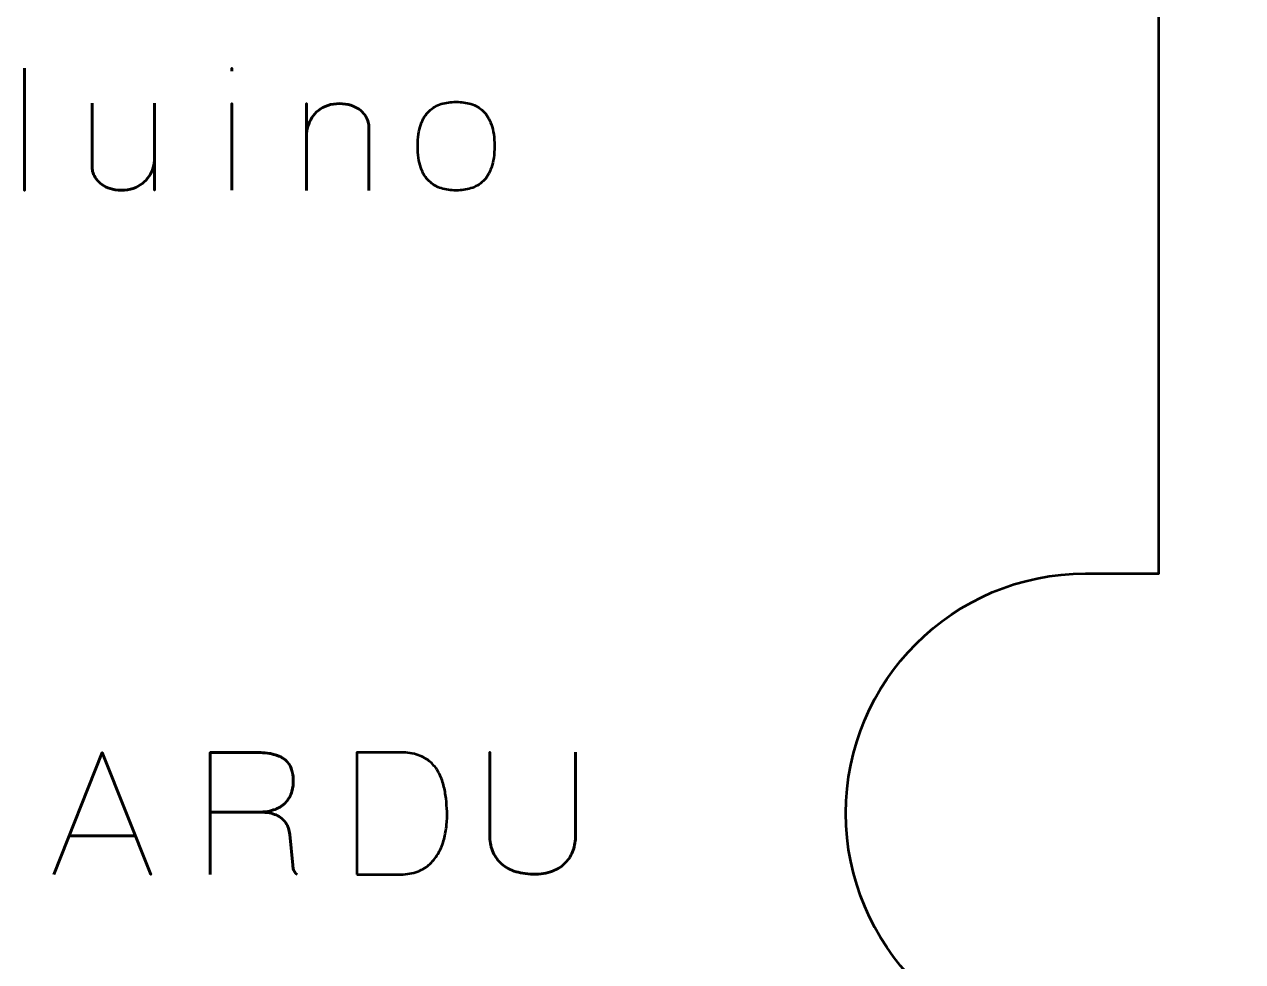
# Model space of a CAD drawing. Header units: centimetres. Extents: x -21 to 0, y -29.7 to 0.
# Drawn here: x -11.689 to -8.64, y -27.033 to -24.687 of the extents above; entities that cross this region are included whole.
import ezdxf

# ---------------------------------------------------------------- set-up
doc = ezdxf.new("R2010")
doc.units = ezdxf.units.CM
doc.header["$MEASUREMENT"] = 0
doc.layers.add('Layer 1', color=7, linetype='Continuous')

msp = doc.modelspace()

# ---------------------------------------------------------------- linework, layer by layer
at = {"layer": 'Layer 1', "color": 1, "lineweight": 53}
msp.add_open_spline([(-21.00003, -29.19995), (-21.00003, -29.19995), (-21.00003, -5.29992), (-21.00003, -5.29992), (-21.00003, -5.29992), (-21.00003, -5.21709), (-20.93286, -5.14992), (-20.85003, -5.14992), (-20.85003, -5.14992), (-20.7672, -5.14992), (-20.70003, -5.08275), (-20.70003, -4.99992), (-20.70003, -4.99992), (-20.70003, -4.91709), (-20.7672, -4.84992), (-20.85003, -4.84992), (-20.85003, -4.84992), (-20.93286, -4.84992), (-21.00003, -4.78275), (-21.00003, -4.69992), (-21.00003, -4.69992), (-21.00003, -4.61709), (-20.93286, -4.54992), (-20.85003, -4.54992), (-20.85003, -4.54992), (-20.7672, -4.54992), (-20.70003, -4.48275), (-20.70003, -4.39992), (-20.70003, -4.39992), (-20.70003, -4.31709), (-20.7672, -4.24992), (-20.85003, -4.24992), (-20.85003, -4.24992), (-20.93286, -4.24992), (-21.00003, -4.18275), (-21.00003, -4.09992), (-21.00003, -4.09992), (-21.00003, -4.01709), (-20.93286, -3.94992), (-20.85003, -3.94992), (-20.85003, -3.94992), (-20.7672, -3.94992), (-20.70003, -3.88275), (-20.70003, -3.79992), (-20.70003, -3.79992), (-20.70003, -3.71709), (-20.7672, -3.64992), (-20.85003, -3.64992), (-20.85003, -3.64992), (-20.93286, -3.64992), (-21.00003, -3.58275), (-21.00003, -3.49992), (-21.00003, -3.49992), (-21.00003, -3.41709), (-20.93286, -3.34992), (-20.85003, -3.34992), (-20.85003, -3.34992), (-20.7672, -3.34992), (-20.70003, -3.28275), (-20.70003, -3.19992), (-20.70003, -3.19992), (-20.70003, -3.11709), (-20.7672, -3.04992), (-20.85003, -3.04992), (-20.85003, -3.04992), (-20.93286, -3.04992), (-21.00003, -2.98275), (-21.00003, -2.89992), (-21.00003, -2.89992), (-21.00003, -2.81709), (-20.93286, -2.74992), (-20.85003, -2.74992), (-20.85003, -2.74992), (-20.7672, -2.74992), (-20.70003, -2.68275), (-20.70003, -2.59992), (-20.70003, -2.59992), (-20.70003, -2.51709), (-20.7672, -2.44992), (-20.85003, -2.44992), (-20.85003, -2.44992), (-20.93286, -2.44992), (-21.00003, -2.38275), (-21.00003, -2.29992), (-21.00003, -2.29992), (-21.00003, -2.21709), (-20.93286, -2.14992), (-20.85003, -2.14992), (-20.85003, -2.14992), (-20.7672, -2.14992), (-20.70003, -2.08275), (-20.70003, -1.99992), (-20.70003, -1.99992), (-20.70003, -1.91709), (-20.7672, -1.84992), (-20.85003, -1.84992), (-20.85003, -1.84992), (-20.93286, -1.84992), (-21.00003, -1.78275), (-21.00003, -1.69992), (-21.00003, -1.69992), (-21.00003, -1.61709), (-20.93286, -1.54992), (-20.85003, -1.54992), (-20.85003, -1.54992), (-20.7672, -1.54992), (-20.70003, -1.48275), (-20.70003, -1.39992), (-20.70003, -1.39992), (-20.70003, -1.31709), (-20.7672, -1.24992), (-20.85003, -1.24992), (-20.85003, -1.24992), (-20.93286, -1.24992), (-21.00003, -1.18275), (-21.00003, -1.09992), (-21.00003, -1.09992), (-21.00003, -1.09992), (-21.00003, -0.49992), (-21.00003, -0.49992), (-21.00003, -0.49992), (-21.00003, -0.22295), (-20.77694, 0.00004), (-20.49994, 0.00004), (-20.49994, 0.00004), (-20.49994, 0.00004), (-0.50008, 0.00004), (-0.50008, 0.00004), (-0.50008, 0.00004), (-0.22294, 0.00004), (0.00002, -0.22295), (0.00002, -0.49992), (0.00002, -0.49992), (0.00002, -0.49992), (0.00002, -29.19995), (0.00002, -29.19995), (0.00002, -29.19995), (0.00002, -29.47695), (-0.22294, -29.70004), (-0.50008, -29.70004), (-0.50008, -29.70004), (-0.50008, -29.70004), (-20.49994, -29.70004), (-20.49994, -29.70004), (-20.49994, -29.70004), (-20.77694, -29.70004), (-21.00003, -29.47695), (-21.00003, -29.19995)], degree=3, knots=[0, 0, 0, 0, 0.027027, 0.027027, 0.027027, 0.027027, 0.0540541, 0.0540541, 0.0540541, 0.0540541, 0.0810811, 0.0810811, 0.0810811, 0.0810811, 0.1081081, 0.1081081, 0.1081081, 0.1081081, 0.1351351, 0.1351351, 0.1351351, 0.1351351, 0.1621622, 0.1621622, 0.1621622, 0.1621622, 0.1891892, 0.1891892, 0.1891892, 0.1891892, 0.2162162, 0.2162162, 0.2162162, 0.2162162, 0.2432432, 0.2432432, 0.2432432, 0.2432432, 0.2702703, 0.2702703, 0.2702703, 0.2702703, 0.2972973, 0.2972973, 0.2972973, 0.2972973, 0.3243243, 0.3243243, 0.3243243, 0.3243243, 0.3513514, 0.3513514, 0.3513514, 0.3513514, 0.3783784, 0.3783784, 0.3783784, 0.3783784, 0.4054054, 0.4054054, 0.4054054, 0.4054054, 0.4324324, 0.4324324, 0.4324324, 0.4324324, 0.4594595, 0.4594595, 0.4594595, 0.4594595, 0.4864865, 0.4864865, 0.4864865, 0.4864865, 0.5135135, 0.5135135, 0.5135135, 0.5135135, 0.5405405, 0.5405405, 0.5405405, 0.5405405, 0.5675676, 0.5675676, 0.5675676, 0.5675676, 0.5945946, 0.5945946, 0.5945946, 0.5945946, 0.6216216, 0.6216216, 0.6216216, 0.6216216, 0.6486486, 0.6486486, 0.6486486, 0.6486486, 0.6756757, 0.6756757, 0.6756757, 0.6756757, 0.7027027, 0.7027027, 0.7027027, 0.7027027, 0.7297297, 0.7297297, 0.7297297, 0.7297297, 0.7567568, 0.7567568, 0.7567568, 0.7567568, 0.7837838, 0.7837838, 0.7837838, 0.7837838, 0.8108108, 0.8108108, 0.8108108, 0.8108108, 0.8378378, 0.8378378, 0.8378378, 0.8378378, 0.8648649, 0.8648649, 0.8648649, 0.8648649, 0.8918919, 0.8918919, 0.8918919, 0.8918919, 0.9189189, 0.9189189, 0.9189189, 0.9189189, 0.9459459, 0.9459459, 0.9459459, 0.9459459, 0.972973, 0.972973, 0.972973, 0.972973, 1, 1, 1, 1], dxfattribs=at)
at = {"layer": 'Layer 1', "color": 3, "lineweight": 53}
msp.add_open_spline([(-14.15003, -28.59995), (-14.15003, -28.59995), (-14.15003, -27.15), (-14.15003, -27.15), (-14.15003, -27.15), (-14.15003, -27.15), (-13.91251, -27.15), (-13.91251, -27.15), (-13.91251, -27.15), (-13.58119, -27.15), (-13.31251, -26.88131), (-13.31251, -26.55), (-13.31251, -26.55), (-13.31251, -26.21869), (-13.58119, -25.95), (-13.91251, -25.95), (-13.91251, -25.95), (-13.91251, -25.95), (-14.15003, -25.95), (-14.15003, -25.95), (-14.15003, -25.95), (-14.15003, -25.95), (-14.15003, -20.30005), (-14.15003, -20.30005), (-14.15003, -20.30005), (-14.15003, -20.02305), (-13.92694, -19.79995), (-13.64994, -19.79995), (-13.64994, -19.79995), (-13.64994, -19.79995), (-9.35008, -19.79995), (-9.35008, -19.79995), (-9.35008, -19.79995), (-9.07294, -19.79995), (-8.84998, -20.02305), (-8.84998, -20.30005), (-8.84998, -20.30005), (-8.84998, -20.30005), (-8.84998, -20.44998), (-8.84998, -20.44998), (-8.84998, -20.44998), (-8.84998, -20.44998), (-9.19998, -20.44998), (-9.19998, -20.44998), (-9.19998, -20.44998), (-9.19998, -20.44998), (-9.19998, -20.30005), (-9.19998, -20.30005), (-9.19998, -20.30005), (-9.19998, -20.30005), (-9.2401, -20.30005), (-9.2401, -20.30005), (-9.2401, -20.30005), (-9.26644, -20.25448), (-9.30442, -20.21649), (-9.34999, -20.19013), (-9.34999, -20.19013), (-9.34999, -20.19013), (-9.34999, -20.15005), (-9.34999, -20.15005), (-9.34999, -20.15005), (-9.34999, -20.15005), (-9.49369, -20.15005), (-9.49369, -20.15005), (-9.49369, -20.15005), (-9.49369, -20.15005), (-9.5, -20.14998), (-9.5, -20.14998), (-9.5, -20.14998), (-9.5, -20.14998), (-9.50631, -20.15005), (-9.50631, -20.15005), (-9.50631, -20.15005), (-9.50631, -20.15005), (-9.64999, -20.15005), (-9.64999, -20.15005), (-9.64999, -20.15005), (-9.64999, -20.15005), (-9.64999, -20.19014), (-9.64999, -20.19014), (-9.64999, -20.19014), (-9.64999, -20.19014), (-9.65451, -20.19282), (-9.65451, -20.19282), (-9.65451, -20.19282), (-9.65451, -20.19282), (-9.65605, -20.19374), (-9.65605, -20.19374), (-9.65605, -20.19374), (-9.65605, -20.19374), (-9.66152, -20.19716), (-9.66152, -20.19716), (-9.66152, -20.19716), (-9.66152, -20.19716), (-9.66167, -20.19726), (-9.66167, -20.19726), (-9.66167, -20.19726), (-9.66167, -20.19726), (-9.6626, -20.19786), (-9.6626, -20.19786), (-9.6626, -20.19786), (-9.6626, -20.19786), (-9.66737, -20.20101), (-9.66737, -20.20101), (-9.66737, -20.20101), (-9.66737, -20.20101), (-9.66771, -20.20123), (-9.66771, -20.20123), (-9.66771, -20.20123), (-9.66771, -20.20123), (-9.66875, -20.20194), (-9.66875, -20.20194), (-9.66875, -20.20194), (-9.66875, -20.20194), (-9.67279, -20.20474), (-9.67279, -20.20474), (-9.67279, -20.20474), (-9.67279, -20.20474), (-9.67364, -20.20534), (-9.67364, -20.20534), (-9.67364, -20.20534), (-9.67364, -20.20534), (-9.67479, -20.20617), (-9.67479, -20.20617), (-9.67479, -20.20617), (-9.67479, -20.20617), (-9.67876, -20.20907), (-9.67876, -20.20907), (-9.67876, -20.20907), (-9.67876, -20.20907), (-9.67947, -20.2096), (-9.67947, -20.2096), (-9.67947, -20.2096), (-9.67947, -20.2096), (-9.67963, -20.20972), (-9.67963, -20.20972), (-9.67963, -20.20972), (-9.67963, -20.20972), (-9.68514, -20.21394), (-9.68514, -20.21394), (-9.68514, -20.21394), (-9.68514, -20.21394), (-9.68528, -20.21405), (-9.68528, -20.21405), (-9.68528, -20.21405), (-9.68528, -20.21405), (-9.69036, -20.21814), (-9.69036, -20.21814), (-9.69036, -20.21814), (-9.69036, -20.21814), (-9.6908, -20.2185), (-9.6908, -20.2185), (-9.6908, -20.2185), (-9.6908, -20.2185), (-9.69097, -20.21864), (-9.69097, -20.21864), (-9.69097, -20.21864), (-9.69097, -20.21864), (-9.69599, -20.22288), (-9.69599, -20.22288), (-9.69599, -20.22288), (-9.69599, -20.22288), (-9.69631, -20.22315), (-9.69631, -20.22315), (-9.69631, -20.22315), (-9.69631, -20.22315), (-9.69678, -20.22356), (-9.69678, -20.22356), (-9.69678, -20.22356), (-9.69678, -20.22356), (-9.7015, -20.22775), (-9.7015, -20.22775), (-9.7015, -20.22775), (-9.7015, -20.22775), (-9.70169, -20.22793), (-9.70169, -20.22793), (-9.70169, -20.22793), (-9.70344, -20.22951), (-9.70517, -20.23113), (-9.70688, -20.23276), (-9.70688, -20.23276), (-9.70688, -20.23276), (-9.70696, -20.23284), (-9.70696, -20.23284), (-9.70696, -20.23284), (-9.70696, -20.23284), (-9.71211, -20.23787), (-9.71211, -20.23787), (-9.71211, -20.23787), (-9.71211, -20.23787), (-9.71214, -20.23789), (-9.71214, -20.23789), (-9.71214, -20.23789), (-9.71383, -20.23958), (-9.71549, -20.24129), (-9.71714, -20.24302), (-9.71714, -20.24302), (-9.71714, -20.24302), (-9.71728, -20.24316), (-9.71728, -20.24316), (-9.71728, -20.24316), (-9.72053, -20.24657), (-9.72371, -20.25006), (-9.7268, -20.25363), (-9.7268, -20.25363), (-9.7268, -20.25363), (-9.72683, -20.25367), (-9.72683, -20.25367), (-9.72683, -20.25367), (-9.72683, -20.25367), (-9.72716, -20.25405), (-9.72716, -20.25405), (-9.72716, -20.25405), (-9.73945, -20.26828), (-9.75042, -20.28368), (-9.75989, -20.30005), (-9.75989, -20.30005), (-9.75989, -20.30005), (-9.79999, -20.30005), (-9.79999, -20.30005), (-9.79999, -20.30005), (-9.79999, -20.30005), (-9.79999, -20.44843), (-9.79999, -20.44843), (-9.79999, -20.44843), (-9.79999, -20.44843), (-9.80001, -20.44998), (-9.80001, -20.44998), (-9.80001, -20.44998), (-9.80001, -20.44998), (-9.8, -20.45075), (-9.8, -20.45075), (-9.8, -20.45075), (-9.8, -20.45075), (-9.8, -20.88878), (-9.8, -20.88878), (-9.8, -20.88878), (-10.02646, -20.97459), (-10.18751, -21.19351), (-10.18751, -21.45), (-10.18751, -21.45), (-10.18751, -21.78131), (-9.91883, -22.05), (-9.58751, -22.05), (-9.58751, -22.05), (-9.58751, -22.05), (-8.84998, -22.05), (-8.84998, -22.05), (-8.84998, -22.05), (-8.84998, -22.05), (-8.84998, -26.0615), (-8.84998, -26.0615), (-8.84998, -26.0615), (-8.84998, -26.0615), (-9.03301, -26.0615), (-9.03301, -26.0615), (-9.03301, -26.0615), (-9.36433, -26.0615), (-9.63301, -26.33019), (-9.63301, -26.6615), (-9.63301, -26.6615), (-9.63301, -26.99281), (-9.36433, -27.2615), (-9.03301, -27.2615), (-9.03301, -27.2615), (-9.03301, -27.2615), (-8.84998, -27.2615), (-8.84998, -27.2615), (-8.84998, -27.2615), (-8.84998, -27.2615), (-8.84998, -28.59995), (-8.84998, -28.59995), (-8.84998, -28.59995), (-8.84998, -28.87695), (-9.07294, -29.10005), (-9.35008, -29.10005), (-9.35008, -29.10005), (-9.35008, -29.10005), (-13.64994, -29.10005), (-13.64994, -29.10005), (-13.64994, -29.10005), (-13.92694, -29.10005), (-14.15003, -28.87695), (-14.15003, -28.59995)], degree=3, knots=[0, 0, 0, 0, 0.0140845, 0.0140845, 0.0140845, 0.0140845, 0.028169, 0.028169, 0.028169, 0.028169, 0.0422535, 0.0422535, 0.0422535, 0.0422535, 0.056338, 0.056338, 0.056338, 0.056338, 0.0704225, 0.0704225, 0.0704225, 0.0704225, 0.084507, 0.084507, 0.084507, 0.084507, 0.0985915, 0.0985915, 0.0985915, 0.0985915, 0.1126761, 0.1126761, 0.1126761, 0.1126761, 0.1267606, 0.1267606, 0.1267606, 0.1267606, 0.1408451, 0.1408451, 0.1408451, 0.1408451, 0.1549296, 0.1549296, 0.1549296, 0.1549296, 0.1690141, 0.1690141, 0.1690141, 0.1690141, 0.1830986, 0.1830986, 0.1830986, 0.1830986, 0.1971831, 0.1971831, 0.1971831, 0.1971831, 0.2112676, 0.2112676, 0.2112676, 0.2112676, 0.2253521, 0.2253521, 0.2253521, 0.2253521, 0.2394366, 0.2394366, 0.2394366, 0.2394366, 0.2535211, 0.2535211, 0.2535211, 0.2535211, 0.2676056, 0.2676056, 0.2676056, 0.2676056, 0.2816901, 0.2816901, 0.2816901, 0.2816901, 0.2957746, 0.2957746, 0.2957746, 0.2957746, 0.3098592, 0.3098592, 0.3098592, 0.3098592, 0.3239437, 0.3239437, 0.3239437, 0.3239437, 0.3380282, 0.3380282, 0.3380282, 0.3380282, 0.3521127, 0.3521127, 0.3521127, 0.3521127, 0.3661972, 0.3661972, 0.3661972, 0.3661972, 0.3802817, 0.3802817, 0.3802817, 0.3802817, 0.3943662, 0.3943662, 0.3943662, 0.3943662, 0.4084507, 0.4084507, 0.4084507, 0.4084507, 0.4225352, 0.4225352, 0.4225352, 0.4225352, 0.4366197, 0.4366197, 0.4366197, 0.4366197, 0.4507042, 0.4507042, 0.4507042, 0.4507042, 0.4647887, 0.4647887, 0.4647887, 0.4647887, 0.4788732, 0.4788732, 0.4788732, 0.4788732, 0.4929577, 0.4929577, 0.4929577, 0.4929577, 0.5070423, 0.5070423, 0.5070423, 0.5070423, 0.5211268, 0.5211268, 0.5211268, 0.5211268, 0.5352113, 0.5352113, 0.5352113, 0.5352113, 0.5492958, 0.5492958, 0.5492958, 0.5492958, 0.5633803, 0.5633803, 0.5633803, 0.5633803, 0.5774648, 0.5774648, 0.5774648, 0.5774648, 0.5915493, 0.5915493, 0.5915493, 0.5915493, 0.6056338, 0.6056338, 0.6056338, 0.6056338, 0.6197183, 0.6197183, 0.6197183, 0.6197183, 0.6338028, 0.6338028, 0.6338028, 0.6338028, 0.6478873, 0.6478873, 0.6478873, 0.6478873, 0.6619718, 0.6619718, 0.6619718, 0.6619718, 0.6760563, 0.6760563, 0.6760563, 0.6760563, 0.6901408, 0.6901408, 0.6901408, 0.6901408, 0.7042254, 0.7042254, 0.7042254, 0.7042254, 0.7183099, 0.7183099, 0.7183099, 0.7183099, 0.7323944, 0.7323944, 0.7323944, 0.7323944, 0.7464789, 0.7464789, 0.7464789, 0.7464789, 0.7605634, 0.7605634, 0.7605634, 0.7605634, 0.7746479, 0.7746479, 0.7746479, 0.7746479, 0.7887324, 0.7887324, 0.7887324, 0.7887324, 0.8028169, 0.8028169, 0.8028169, 0.8028169, 0.8169014, 0.8169014, 0.8169014, 0.8169014, 0.8309859, 0.8309859, 0.8309859, 0.8309859, 0.8450704, 0.8450704, 0.8450704, 0.8450704, 0.8591549, 0.8591549, 0.8591549, 0.8591549, 0.8732394, 0.8732394, 0.8732394, 0.8732394, 0.8873239, 0.8873239, 0.8873239, 0.8873239, 0.9014085, 0.9014085, 0.9014085, 0.9014085, 0.915493, 0.915493, 0.915493, 0.915493, 0.9295775, 0.9295775, 0.9295775, 0.9295775, 0.943662, 0.943662, 0.943662, 0.943662, 0.9577465, 0.9577465, 0.9577465, 0.9577465, 0.971831, 0.971831, 0.971831, 0.971831, 0.9859155, 0.9859155, 0.9859155, 0.9859155, 1, 1, 1, 1], dxfattribs=at)
at = {"layer": 'Layer 1', "color": 5, "lineweight": 53}
for points, knots in [([(-11.68903, -24.79679), (-11.68903, -24.79679), (-11.68903, -25.10286), (-11.68903, -25.10286), (-11.68903, -25.10286), (-11.68903, -25.10286), (-11.68903, -24.79679), (-11.68903, -24.79679)], [0, 0, 0, 0, 0.5, 0.5, 0.5, 0.5, 1, 1, 1, 1]), ([(-11.16961, -24.80484), (-11.16961, -24.80484), (-11.16961, -24.79722), (-11.16961, -24.79722), (-11.16961, -24.79722), (-11.16961, -24.79722), (-11.16961, -24.80484), (-11.16961, -24.80484)], [0, 0, 0, 0, 0.5, 0.5, 0.5, 0.5, 1, 1, 1, 1]), ([(-10.60869, -25.10286), (-10.59536, -25.10293), (-10.58294, -25.10124), (-10.57137, -25.09764), (-10.57137, -25.09764), (-10.5598, -25.09404), (-10.54957, -25.08804), (-10.54082, -25.07965), (-10.54082, -25.07965), (-10.532, -25.07125), (-10.52516, -25.05989), (-10.52015, -25.0455), (-10.52015, -25.0455), (-10.51521, -25.03118), (-10.51267, -25.01333), (-10.5126, -24.99195), (-10.5126, -24.99195), (-10.51267, -24.97064), (-10.51521, -24.95286), (-10.52015, -24.93861), (-10.52015, -24.93861), (-10.52516, -24.92436), (-10.532, -24.913), (-10.54082, -24.9046), (-10.54082, -24.9046), (-10.54957, -24.89627), (-10.5598, -24.89028), (-10.57137, -24.88668), (-10.57137, -24.88668), (-10.58294, -24.88308), (-10.59536, -24.88139), (-10.60869, -24.88146), (-10.60869, -24.88146), (-10.62189, -24.88139), (-10.63431, -24.88308), (-10.64588, -24.88668), (-10.64588, -24.88668), (-10.65745, -24.89028), (-10.66761, -24.89627), (-10.67643, -24.9046), (-10.67643, -24.9046), (-10.68525, -24.913), (-10.69216, -24.92436), (-10.69717, -24.93861), (-10.69717, -24.93861), (-10.70218, -24.95286), (-10.70472, -24.97064), (-10.70479, -24.99195), (-10.70479, -24.99195), (-10.70472, -25.01333), (-10.70218, -25.03118), (-10.69717, -25.0455), (-10.69717, -25.0455), (-10.69216, -25.05989), (-10.68525, -25.07125), (-10.67643, -25.07965), (-10.67643, -25.07965), (-10.66761, -25.08804), (-10.65745, -25.09404), (-10.64588, -25.09764), (-10.64588, -25.09764), (-10.63431, -25.10124), (-10.62189, -25.10293), (-10.60869, -25.10286)], [0, 0, 0, 0, 0.0625, 0.0625, 0.0625, 0.0625, 0.125, 0.125, 0.125, 0.125, 0.1875, 0.1875, 0.1875, 0.1875, 0.25, 0.25, 0.25, 0.25, 0.3125, 0.3125, 0.3125, 0.3125, 0.375, 0.375, 0.375, 0.375, 0.4375, 0.4375, 0.4375, 0.4375, 0.5, 0.5, 0.5, 0.5, 0.5625, 0.5625, 0.5625, 0.5625, 0.625, 0.625, 0.625, 0.625, 0.6875, 0.6875, 0.6875, 0.6875, 0.75, 0.75, 0.75, 0.75, 0.8125, 0.8125, 0.8125, 0.8125, 0.875, 0.875, 0.875, 0.875, 0.9375, 0.9375, 0.9375, 0.9375, 1, 1, 1, 1]), ([(-10.60869, -25.10286), (-10.59536, -25.10293), (-10.58294, -25.10124), (-10.57137, -25.09764), (-10.57137, -25.09764), (-10.5598, -25.09404), (-10.54957, -25.08804), (-10.54082, -25.07965), (-10.54082, -25.07965), (-10.532, -25.07125), (-10.52516, -25.05989), (-10.52015, -25.0455), (-10.52015, -25.0455), (-10.51521, -25.03118), (-10.51267, -25.01333), (-10.5126, -24.99195), (-10.5126, -24.99195), (-10.51267, -24.97064), (-10.51521, -24.95286), (-10.52015, -24.93861), (-10.52015, -24.93861), (-10.52516, -24.92436), (-10.532, -24.913), (-10.54082, -24.9046), (-10.54082, -24.9046), (-10.54957, -24.89627), (-10.5598, -24.89028), (-10.57137, -24.88668), (-10.57137, -24.88668), (-10.58294, -24.88308), (-10.59536, -24.88139), (-10.60869, -24.88146), (-10.60869, -24.88146), (-10.62189, -24.88139), (-10.63431, -24.88308), (-10.64588, -24.88668), (-10.64588, -24.88668), (-10.65745, -24.89028), (-10.66761, -24.89627), (-10.67643, -24.9046), (-10.67643, -24.9046), (-10.68525, -24.913), (-10.69216, -24.92436), (-10.69717, -24.93861), (-10.69717, -24.93861), (-10.70218, -24.95286), (-10.70472, -24.97064), (-10.70479, -24.99195), (-10.70479, -24.99195), (-10.70472, -25.01333), (-10.70218, -25.03118), (-10.69717, -25.0455), (-10.69717, -25.0455), (-10.69216, -25.05989), (-10.68525, -25.07125), (-10.67643, -25.07965), (-10.67643, -25.07965), (-10.66761, -25.08804), (-10.65745, -25.09404), (-10.64588, -25.09764), (-10.64588, -25.09764), (-10.63431, -25.10124), (-10.62189, -25.10293), (-10.60869, -25.10286)], [0, 0, 0, 0, 0.0625, 0.0625, 0.0625, 0.0625, 0.125, 0.125, 0.125, 0.125, 0.1875, 0.1875, 0.1875, 0.1875, 0.25, 0.25, 0.25, 0.25, 0.3125, 0.3125, 0.3125, 0.3125, 0.375, 0.375, 0.375, 0.375, 0.4375, 0.4375, 0.4375, 0.4375, 0.5, 0.5, 0.5, 0.5, 0.5625, 0.5625, 0.5625, 0.5625, 0.625, 0.625, 0.625, 0.625, 0.6875, 0.6875, 0.6875, 0.6875, 0.75, 0.75, 0.75, 0.75, 0.8125, 0.8125, 0.8125, 0.8125, 0.875, 0.875, 0.875, 0.875, 0.9375, 0.9375, 0.9375, 0.9375, 1, 1, 1, 1]), ([(-11.5197, -24.88485), (-11.5197, -24.88492), (-11.5197, -24.88696), (-11.5197, -24.89098), (-11.5197, -24.89098), (-11.5197, -24.895), (-11.5197, -24.90044), (-11.5197, -24.90728), (-11.5197, -24.90728), (-11.5197, -24.9142), (-11.5197, -24.92203), (-11.5197, -24.93078), (-11.5197, -24.93078), (-11.5197, -24.93945), (-11.5197, -24.94863), (-11.5197, -24.95815), (-11.5197, -24.95815), (-11.5197, -24.96775), (-11.5197, -24.9772), (-11.5197, -24.98651), (-11.5197, -24.98651), (-11.5197, -24.9959), (-11.5197, -25.00465), (-11.5197, -25.01269), (-11.5197, -25.01269), (-11.5197, -25.0208), (-11.5197, -25.02779), (-11.5197, -25.03365), (-11.5197, -25.03365), (-11.5197, -25.03943), (-11.5197, -25.04359), (-11.5197, -25.04613), (-11.5197, -25.04613), (-11.5197, -25.05008), (-11.51892, -25.05453), (-11.51723, -25.0594), (-11.51723, -25.0594), (-11.51561, -25.06434), (-11.513, -25.06928), (-11.5094, -25.07421), (-11.5094, -25.07421), (-11.5058, -25.07922), (-11.50122, -25.08381), (-11.4955, -25.08804), (-11.4955, -25.08804), (-11.48971, -25.09228), (-11.4828, -25.09566), (-11.47476, -25.09827), (-11.47476, -25.09827), (-11.46664, -25.10088), (-11.45719, -25.1023), (-11.44646, -25.10244), (-11.44646, -25.10244), (-11.4356, -25.10244), (-11.42579, -25.10096), (-11.41704, -25.09799), (-11.41704, -25.09799), (-11.40822, -25.09496), (-11.40053, -25.0908), (-11.39383, -25.0855), (-11.39383, -25.0855), (-11.3872, -25.08021), (-11.38162, -25.07414), (-11.37711, -25.06723), (-11.37711, -25.06723), (-11.37259, -25.06039), (-11.36921, -25.05312), (-11.36695, -25.04536), (-11.36695, -25.04536), (-11.36462, -25.03767), (-11.36349, -25.02984), (-11.36349, -25.022), (-11.36349, -25.022), (-11.36349, -25.02984), (-11.36462, -25.03767), (-11.36695, -25.04536), (-11.36695, -25.04536), (-11.36921, -25.05312), (-11.37259, -25.06039), (-11.37711, -25.06723), (-11.37711, -25.06723), (-11.38162, -25.07414), (-11.3872, -25.08021), (-11.39383, -25.0855), (-11.39383, -25.0855), (-11.40053, -25.0908), (-11.40822, -25.09496), (-11.41704, -25.09799), (-11.41704, -25.09799), (-11.42579, -25.10096), (-11.4356, -25.10244), (-11.44646, -25.10244), (-11.44646, -25.10244), (-11.45719, -25.1023), (-11.46664, -25.10088), (-11.47476, -25.09827), (-11.47476, -25.09827), (-11.4828, -25.09566), (-11.48971, -25.09228), (-11.4955, -25.08804), (-11.4955, -25.08804), (-11.50122, -25.08381), (-11.5058, -25.07922), (-11.5094, -25.07421), (-11.5094, -25.07421), (-11.513, -25.06928), (-11.51561, -25.06434), (-11.51723, -25.0594), (-11.51723, -25.0594), (-11.51892, -25.05453), (-11.5197, -25.05008), (-11.5197, -25.04613), (-11.5197, -25.04613), (-11.5197, -25.04359), (-11.5197, -25.03943), (-11.5197, -25.03365), (-11.5197, -25.03365), (-11.5197, -25.02779), (-11.5197, -25.0208), (-11.5197, -25.01269), (-11.5197, -25.01269), (-11.5197, -25.00465), (-11.5197, -24.9959), (-11.5197, -24.98651), (-11.5197, -24.98651), (-11.5197, -24.9772), (-11.5197, -24.96775), (-11.5197, -24.95815), (-11.5197, -24.95815), (-11.5197, -24.94863), (-11.5197, -24.93945), (-11.5197, -24.93078), (-11.5197, -24.93078), (-11.5197, -24.92203), (-11.5197, -24.9142), (-11.5197, -24.90728), (-11.5197, -24.90728), (-11.5197, -24.90044), (-11.5197, -24.895), (-11.5197, -24.89098), (-11.5197, -24.89098), (-11.5197, -24.88696), (-11.5197, -24.88492), (-11.5197, -24.88485)], [0, 0, 0, 0, 0.0277778, 0.0277778, 0.0277778, 0.0277778, 0.0555556, 0.0555556, 0.0555556, 0.0555556, 0.0833333, 0.0833333, 0.0833333, 0.0833333, 0.1111111, 0.1111111, 0.1111111, 0.1111111, 0.1388889, 0.1388889, 0.1388889, 0.1388889, 0.1666667, 0.1666667, 0.1666667, 0.1666667, 0.1944444, 0.1944444, 0.1944444, 0.1944444, 0.2222222, 0.2222222, 0.2222222, 0.2222222, 0.25, 0.25, 0.25, 0.25, 0.2777778, 0.2777778, 0.2777778, 0.2777778, 0.3055556, 0.3055556, 0.3055556, 0.3055556, 0.3333333, 0.3333333, 0.3333333, 0.3333333, 0.3611111, 0.3611111, 0.3611111, 0.3611111, 0.3888889, 0.3888889, 0.3888889, 0.3888889, 0.4166667, 0.4166667, 0.4166667, 0.4166667, 0.4444444, 0.4444444, 0.4444444, 0.4444444, 0.4722222, 0.4722222, 0.4722222, 0.4722222, 0.5, 0.5, 0.5, 0.5, 0.5277778, 0.5277778, 0.5277778, 0.5277778, 0.5555556, 0.5555556, 0.5555556, 0.5555556, 0.5833333, 0.5833333, 0.5833333, 0.5833333, 0.6111111, 0.6111111, 0.6111111, 0.6111111, 0.6388889, 0.6388889, 0.6388889, 0.6388889, 0.6666667, 0.6666667, 0.6666667, 0.6666667, 0.6944444, 0.6944444, 0.6944444, 0.6944444, 0.7222222, 0.7222222, 0.7222222, 0.7222222, 0.75, 0.75, 0.75, 0.75, 0.7777778, 0.7777778, 0.7777778, 0.7777778, 0.8055556, 0.8055556, 0.8055556, 0.8055556, 0.8333333, 0.8333333, 0.8333333, 0.8333333, 0.8611111, 0.8611111, 0.8611111, 0.8611111, 0.8888889, 0.8888889, 0.8888889, 0.8888889, 0.9166667, 0.9166667, 0.9166667, 0.9166667, 0.9444444, 0.9444444, 0.9444444, 0.9444444, 0.9722222, 0.9722222, 0.9722222, 0.9722222, 1, 1, 1, 1]), ([(-11.36349, -24.88485), (-11.36349, -24.88485), (-11.36349, -25.10244), (-11.36349, -25.10244), (-11.36349, -25.10244), (-11.36349, -25.10244), (-11.36349, -24.88485), (-11.36349, -24.88485)], [0, 0, 0, 0, 0.5, 0.5, 0.5, 0.5, 1, 1, 1, 1]), ([(-11.16961, -25.10244), (-11.16961, -25.10244), (-11.16961, -24.88527), (-11.16961, -24.88527), (-11.16961, -24.88527), (-11.16961, -24.88534), (-11.16961, -24.88788), (-11.16961, -24.89275), (-11.16961, -24.89275), (-11.16961, -24.89762), (-11.16961, -24.90432), (-11.16961, -24.91278), (-11.16961, -24.91278), (-11.16961, -24.92125), (-11.16961, -24.93092), (-11.16961, -24.94178), (-11.16961, -24.94178), (-11.16961, -24.95265), (-11.16961, -24.96408), (-11.16961, -24.97614), (-11.16961, -24.97614), (-11.16961, -24.98814), (-11.16961, -25.0002), (-11.16961, -25.0122), (-11.16961, -25.0122), (-11.16961, -25.02426), (-11.16961, -25.03569), (-11.16961, -25.04649), (-11.16961, -25.04649), (-11.16961, -25.05735), (-11.16961, -25.06695), (-11.16961, -25.07534), (-11.16961, -25.07534), (-11.16961, -25.08381), (-11.16961, -25.09037), (-11.16961, -25.09524), (-11.16961, -25.09524), (-11.16961, -25.10004), (-11.16961, -25.10244), (-11.16961, -25.10244)], [0, 0, 0, 0, 0.1, 0.1, 0.1, 0.1, 0.2, 0.2, 0.2, 0.2, 0.3, 0.3, 0.3, 0.3, 0.4, 0.4, 0.4, 0.4, 0.5, 0.5, 0.5, 0.5, 0.6, 0.6, 0.6, 0.6, 0.7, 0.7, 0.7, 0.7, 0.8, 0.8, 0.8, 0.8, 0.9, 0.9, 0.9, 0.9, 1, 1, 1, 1]), ([(-10.82714, -25.10286), (-10.82714, -25.10279), (-10.82714, -25.10074), (-10.82714, -25.09672), (-10.82714, -25.09672), (-10.82714, -25.09277), (-10.82714, -25.08734), (-10.82714, -25.08049), (-10.82714, -25.08049), (-10.82714, -25.07358), (-10.82714, -25.06582), (-10.82714, -25.05707), (-10.82714, -25.05707), (-10.82714, -25.04839), (-10.82714, -25.03929), (-10.82714, -25.02969), (-10.82714, -25.02969), (-10.82714, -25.02017), (-10.82714, -25.01079), (-10.82714, -25.00147), (-10.82714, -25.00147), (-10.82714, -24.99216), (-10.82714, -24.98341), (-10.82714, -24.97537), (-10.82714, -24.97537), (-10.82714, -24.96725), (-10.82714, -24.96034), (-10.82714, -24.95448), (-10.82714, -24.95448), (-10.82714, -24.9487), (-10.82714, -24.94453), (-10.82714, -24.94199), (-10.82714, -24.94199), (-10.82714, -24.93804), (-10.82791, -24.9336), (-10.8296, -24.92873), (-10.8296, -24.92873), (-10.83123, -24.92379), (-10.83384, -24.91885), (-10.83744, -24.91391), (-10.83744, -24.91391), (-10.84103, -24.9089), (-10.84562, -24.90432), (-10.85134, -24.90008), (-10.85134, -24.90008), (-10.85712, -24.89585), (-10.86404, -24.89246), (-10.87208, -24.88985), (-10.87208, -24.88985), (-10.88019, -24.88724), (-10.88965, -24.88583), (-10.90037, -24.88569), (-10.90037, -24.88569), (-10.91124, -24.88569), (-10.92104, -24.88717), (-10.92979, -24.89014), (-10.92979, -24.89014), (-10.93854, -24.89317), (-10.94623, -24.89733), (-10.95286, -24.90262), (-10.95286, -24.90262), (-10.9595, -24.90792), (-10.965, -24.91398), (-10.96944, -24.9209), (-10.96944, -24.9209), (-10.97396, -24.92774), (-10.97728, -24.93501), (-10.97953, -24.94277), (-10.97953, -24.94277), (-10.98179, -24.95046), (-10.98292, -24.95829), (-10.98292, -24.96612), (-10.98292, -24.96612), (-10.98292, -24.95829), (-10.98179, -24.95046), (-10.97953, -24.94277), (-10.97953, -24.94277), (-10.97728, -24.93501), (-10.97396, -24.92774), (-10.96944, -24.9209), (-10.96944, -24.9209), (-10.965, -24.91398), (-10.9595, -24.90792), (-10.95286, -24.90262), (-10.95286, -24.90262), (-10.94623, -24.89733), (-10.93854, -24.89317), (-10.92979, -24.89014), (-10.92979, -24.89014), (-10.92104, -24.88717), (-10.91124, -24.88569), (-10.90037, -24.88569), (-10.90037, -24.88569), (-10.88965, -24.88583), (-10.88019, -24.88724), (-10.87208, -24.88985), (-10.87208, -24.88985), (-10.86404, -24.89246), (-10.85712, -24.89585), (-10.85134, -24.90008), (-10.85134, -24.90008), (-10.84562, -24.90432), (-10.84103, -24.9089), (-10.83744, -24.91391), (-10.83744, -24.91391), (-10.83384, -24.91885), (-10.83123, -24.92379), (-10.8296, -24.92873), (-10.8296, -24.92873), (-10.82791, -24.9336), (-10.82714, -24.93804), (-10.82714, -24.94199), (-10.82714, -24.94199), (-10.82714, -24.94453), (-10.82714, -24.9487), (-10.82714, -24.95448), (-10.82714, -24.95448), (-10.82714, -24.96034), (-10.82714, -24.96725), (-10.82714, -24.97537), (-10.82714, -24.97537), (-10.82714, -24.98341), (-10.82714, -24.99216), (-10.82714, -25.00147), (-10.82714, -25.00147), (-10.82714, -25.01079), (-10.82714, -25.02017), (-10.82714, -25.02969), (-10.82714, -25.02969), (-10.82714, -25.03929), (-10.82714, -25.04839), (-10.82714, -25.05707), (-10.82714, -25.05707), (-10.82714, -25.06582), (-10.82714, -25.07358), (-10.82714, -25.08049), (-10.82714, -25.08049), (-10.82714, -25.08734), (-10.82714, -25.09277), (-10.82714, -25.09672), (-10.82714, -25.09672), (-10.82714, -25.10074), (-10.82714, -25.10279), (-10.82714, -25.10286)], [0, 0, 0, 0, 0.0277778, 0.0277778, 0.0277778, 0.0277778, 0.0555556, 0.0555556, 0.0555556, 0.0555556, 0.0833333, 0.0833333, 0.0833333, 0.0833333, 0.1111111, 0.1111111, 0.1111111, 0.1111111, 0.1388889, 0.1388889, 0.1388889, 0.1388889, 0.1666667, 0.1666667, 0.1666667, 0.1666667, 0.1944444, 0.1944444, 0.1944444, 0.1944444, 0.2222222, 0.2222222, 0.2222222, 0.2222222, 0.25, 0.25, 0.25, 0.25, 0.2777778, 0.2777778, 0.2777778, 0.2777778, 0.3055556, 0.3055556, 0.3055556, 0.3055556, 0.3333333, 0.3333333, 0.3333333, 0.3333333, 0.3611111, 0.3611111, 0.3611111, 0.3611111, 0.3888889, 0.3888889, 0.3888889, 0.3888889, 0.4166667, 0.4166667, 0.4166667, 0.4166667, 0.4444444, 0.4444444, 0.4444444, 0.4444444, 0.4722222, 0.4722222, 0.4722222, 0.4722222, 0.5, 0.5, 0.5, 0.5, 0.5277778, 0.5277778, 0.5277778, 0.5277778, 0.5555556, 0.5555556, 0.5555556, 0.5555556, 0.5833333, 0.5833333, 0.5833333, 0.5833333, 0.6111111, 0.6111111, 0.6111111, 0.6111111, 0.6388889, 0.6388889, 0.6388889, 0.6388889, 0.6666667, 0.6666667, 0.6666667, 0.6666667, 0.6944444, 0.6944444, 0.6944444, 0.6944444, 0.7222222, 0.7222222, 0.7222222, 0.7222222, 0.75, 0.75, 0.75, 0.75, 0.7777778, 0.7777778, 0.7777778, 0.7777778, 0.8055556, 0.8055556, 0.8055556, 0.8055556, 0.8333333, 0.8333333, 0.8333333, 0.8333333, 0.8611111, 0.8611111, 0.8611111, 0.8611111, 0.8888889, 0.8888889, 0.8888889, 0.8888889, 0.9166667, 0.9166667, 0.9166667, 0.9166667, 0.9444444, 0.9444444, 0.9444444, 0.9444444, 0.9722222, 0.9722222, 0.9722222, 0.9722222, 1, 1, 1, 1]), ([(-10.98292, -25.10286), (-10.98292, -25.10286), (-10.98292, -24.88569), (-10.98292, -24.88569), (-10.98292, -24.88569), (-10.98292, -24.88569), (-10.98292, -25.10286), (-10.98292, -25.10286)], [0, 0, 0, 0, 0.5, 0.5, 0.5, 0.5, 1, 1, 1, 1]), ([(-11.6156, -26.81453), (-11.6156, -26.81453), (-11.49453, -26.50931), (-11.49453, -26.50931), (-11.49453, -26.50931), (-11.49453, -26.50931), (-11.37303, -26.81453), (-11.37303, -26.81453), (-11.37303, -26.81453), (-11.37303, -26.81453), (-11.49453, -26.50931), (-11.49453, -26.50931), (-11.49453, -26.50931), (-11.49453, -26.50931), (-11.6156, -26.81453), (-11.6156, -26.81453)], [0, 0, 0, 0, 0.25, 0.25, 0.25, 0.25, 0.5, 0.5, 0.5, 0.5, 0.75, 0.75, 0.75, 0.75, 1, 1, 1, 1]), ([(-11.22402, -26.81453), (-11.22402, -26.81453), (-11.22402, -26.50931), (-11.22402, -26.50931), (-11.22402, -26.50931), (-11.22402, -26.50931), (-11.11268, -26.50931), (-11.11268, -26.50931), (-11.11268, -26.50931), (-11.09716, -26.50931), (-11.0839, -26.51037), (-11.07296, -26.51241), (-11.07296, -26.51241), (-11.06196, -26.51446), (-11.05285, -26.51742), (-11.04566, -26.5213), (-11.04566, -26.5213), (-11.03846, -26.52518), (-11.03282, -26.52991), (-11.02865, -26.53548), (-11.02865, -26.53548), (-11.02442, -26.54099), (-11.02146, -26.54727), (-11.01955, -26.55425), (-11.01955, -26.55425), (-11.01765, -26.56124), (-11.01652, -26.56879), (-11.01617, -26.57704), (-11.01617, -26.57704), (-11.01567, -26.58741), (-11.0168, -26.59743), (-11.01948, -26.6071), (-11.01948, -26.6071), (-11.02223, -26.61683), (-11.02696, -26.62551), (-11.03366, -26.63327), (-11.03366, -26.63327), (-11.04044, -26.64104), (-11.04954, -26.64717), (-11.06111, -26.65176), (-11.06111, -26.65176), (-11.07268, -26.65628), (-11.087, -26.65867), (-11.10422, -26.65874), (-11.10422, -26.65874), (-11.10422, -26.65874), (-11.22402, -26.65874), (-11.22402, -26.65874), (-11.22402, -26.65874), (-11.22402, -26.65874), (-11.10422, -26.65874), (-11.10422, -26.65874), (-11.10422, -26.65874), (-11.08736, -26.65867), (-11.07317, -26.65628), (-11.06167, -26.65176), (-11.06167, -26.65176), (-11.05017, -26.64717), (-11.041, -26.64104), (-11.03416, -26.63327), (-11.03416, -26.63327), (-11.02731, -26.62551), (-11.02252, -26.61683), (-11.01969, -26.6071), (-11.01969, -26.6071), (-11.01687, -26.59743), (-11.01567, -26.58741), (-11.01617, -26.57704), (-11.01617, -26.57704), (-11.01659, -26.56674), (-11.01835, -26.55743), (-11.02146, -26.5491), (-11.02146, -26.5491), (-11.02449, -26.54085), (-11.02957, -26.53372), (-11.03663, -26.52779), (-11.03663, -26.52779), (-11.04368, -26.52187), (-11.05342, -26.51728), (-11.06577, -26.51411), (-11.06577, -26.51411), (-11.07811, -26.51093), (-11.09378, -26.50931), (-11.11268, -26.50931), (-11.11268, -26.50931), (-11.11268, -26.50931), (-11.22402, -26.50931), (-11.22402, -26.50931), (-11.22402, -26.50931), (-11.22402, -26.50931), (-11.22402, -26.81453), (-11.22402, -26.81453)], [0, 0, 0, 0, 0.0434783, 0.0434783, 0.0434783, 0.0434783, 0.0869565, 0.0869565, 0.0869565, 0.0869565, 0.1304348, 0.1304348, 0.1304348, 0.1304348, 0.173913, 0.173913, 0.173913, 0.173913, 0.2173913, 0.2173913, 0.2173913, 0.2173913, 0.2608696, 0.2608696, 0.2608696, 0.2608696, 0.3043478, 0.3043478, 0.3043478, 0.3043478, 0.3478261, 0.3478261, 0.3478261, 0.3478261, 0.3913043, 0.3913043, 0.3913043, 0.3913043, 0.4347826, 0.4347826, 0.4347826, 0.4347826, 0.4782609, 0.4782609, 0.4782609, 0.4782609, 0.5217391, 0.5217391, 0.5217391, 0.5217391, 0.5652174, 0.5652174, 0.5652174, 0.5652174, 0.6086957, 0.6086957, 0.6086957, 0.6086957, 0.6521739, 0.6521739, 0.6521739, 0.6521739, 0.6956522, 0.6956522, 0.6956522, 0.6956522, 0.7391304, 0.7391304, 0.7391304, 0.7391304, 0.7826087, 0.7826087, 0.7826087, 0.7826087, 0.826087, 0.826087, 0.826087, 0.826087, 0.8695652, 0.8695652, 0.8695652, 0.8695652, 0.9130435, 0.9130435, 0.9130435, 0.9130435, 0.9565217, 0.9565217, 0.9565217, 0.9565217, 1, 1, 1, 1]), ([(-10.85699, -26.81453), (-10.85699, -26.81453), (-10.85699, -26.50931), (-10.85699, -26.50931), (-10.85699, -26.50931), (-10.85699, -26.50931), (-10.74692, -26.50931), (-10.74692, -26.50931), (-10.74692, -26.50931), (-10.7302, -26.50938), (-10.71574, -26.51157), (-10.70353, -26.51587), (-10.70353, -26.51587), (-10.6914, -26.52017), (-10.6811, -26.5261), (-10.67277, -26.53358), (-10.67277, -26.53358), (-10.66438, -26.54113), (-10.6576, -26.54981), (-10.65231, -26.55954), (-10.65231, -26.55954), (-10.64702, -26.56935), (-10.64293, -26.57979), (-10.64003, -26.59087), (-10.64003, -26.59087), (-10.63714, -26.60188), (-10.6351, -26.6131), (-10.63383, -26.62445), (-10.63383, -26.62445), (-10.63256, -26.63581), (-10.63171, -26.64682), (-10.63136, -26.65747), (-10.63136, -26.65747), (-10.63086, -26.66813), (-10.63121, -26.67935), (-10.63234, -26.69113), (-10.63234, -26.69113), (-10.63347, -26.70291), (-10.63559, -26.71469), (-10.63876, -26.72641), (-10.63876, -26.72641), (-10.64187, -26.73812), (-10.64631, -26.74927), (-10.65203, -26.75978), (-10.65203, -26.75978), (-10.65767, -26.77036), (-10.66487, -26.77975), (-10.67348, -26.78793), (-10.67348, -26.78793), (-10.68216, -26.79612), (-10.69253, -26.80261), (-10.70466, -26.80733), (-10.70466, -26.80733), (-10.7168, -26.81206), (-10.73091, -26.81446), (-10.74692, -26.81453), (-10.74692, -26.81453), (-10.74692, -26.81453), (-10.85699, -26.81453), (-10.85699, -26.81453)], [0, 0, 0, 0, 0.0666667, 0.0666667, 0.0666667, 0.0666667, 0.1333333, 0.1333333, 0.1333333, 0.1333333, 0.2, 0.2, 0.2, 0.2, 0.2666667, 0.2666667, 0.2666667, 0.2666667, 0.3333333, 0.3333333, 0.3333333, 0.3333333, 0.4, 0.4, 0.4, 0.4, 0.4666667, 0.4666667, 0.4666667, 0.4666667, 0.5333333, 0.5333333, 0.5333333, 0.5333333, 0.6, 0.6, 0.6, 0.6, 0.6666667, 0.6666667, 0.6666667, 0.6666667, 0.7333333, 0.7333333, 0.7333333, 0.7333333, 0.8, 0.8, 0.8, 0.8, 0.8666667, 0.8666667, 0.8666667, 0.8666667, 0.9333333, 0.9333333, 0.9333333, 0.9333333, 1, 1, 1, 1]), ([(-10.85699, -26.81453), (-10.85699, -26.81453), (-10.85699, -26.50931), (-10.85699, -26.50931), (-10.85699, -26.50931), (-10.85699, -26.50931), (-10.74692, -26.50931), (-10.74692, -26.50931), (-10.74692, -26.50931), (-10.7302, -26.50938), (-10.71574, -26.51157), (-10.70353, -26.51587), (-10.70353, -26.51587), (-10.6914, -26.52017), (-10.6811, -26.5261), (-10.67277, -26.53358), (-10.67277, -26.53358), (-10.66438, -26.54113), (-10.6576, -26.54981), (-10.65231, -26.55954), (-10.65231, -26.55954), (-10.64702, -26.56935), (-10.64293, -26.57979), (-10.64003, -26.59087), (-10.64003, -26.59087), (-10.63714, -26.60188), (-10.6351, -26.6131), (-10.63383, -26.62445), (-10.63383, -26.62445), (-10.63256, -26.63581), (-10.63171, -26.64682), (-10.63136, -26.65747), (-10.63136, -26.65747), (-10.63086, -26.66813), (-10.63121, -26.67935), (-10.63234, -26.69113), (-10.63234, -26.69113), (-10.63347, -26.70291), (-10.63559, -26.71469), (-10.63876, -26.72641), (-10.63876, -26.72641), (-10.64187, -26.73812), (-10.64631, -26.74927), (-10.65203, -26.75978), (-10.65203, -26.75978), (-10.65767, -26.77036), (-10.66487, -26.77975), (-10.67348, -26.78793), (-10.67348, -26.78793), (-10.68216, -26.79612), (-10.69253, -26.80261), (-10.70466, -26.80733), (-10.70466, -26.80733), (-10.7168, -26.81206), (-10.73091, -26.81446), (-10.74692, -26.81453), (-10.74692, -26.81453), (-10.74692, -26.81453), (-10.85699, -26.81453), (-10.85699, -26.81453)], [0, 0, 0, 0, 0.0666667, 0.0666667, 0.0666667, 0.0666667, 0.1333333, 0.1333333, 0.1333333, 0.1333333, 0.2, 0.2, 0.2, 0.2, 0.2666667, 0.2666667, 0.2666667, 0.2666667, 0.3333333, 0.3333333, 0.3333333, 0.3333333, 0.4, 0.4, 0.4, 0.4, 0.4666667, 0.4666667, 0.4666667, 0.4666667, 0.5333333, 0.5333333, 0.5333333, 0.5333333, 0.6, 0.6, 0.6, 0.6, 0.6666667, 0.6666667, 0.6666667, 0.6666667, 0.7333333, 0.7333333, 0.7333333, 0.7333333, 0.8, 0.8, 0.8, 0.8, 0.8666667, 0.8666667, 0.8666667, 0.8666667, 0.9333333, 0.9333333, 0.9333333, 0.9333333, 1, 1, 1, 1]), ([(-10.30962, -26.50889), (-10.30962, -26.50896), (-10.30962, -26.51128), (-10.30962, -26.5158), (-10.30962, -26.5158), (-10.30962, -26.52025), (-10.30962, -26.52645), (-10.30962, -26.53436), (-10.30962, -26.53436), (-10.30962, -26.54226), (-10.30962, -26.55129), (-10.30962, -26.56152), (-10.30962, -26.56152), (-10.30962, -26.57175), (-10.30962, -26.58262), (-10.30962, -26.59419), (-10.30962, -26.59419), (-10.30962, -26.60576), (-10.30962, -26.6174), (-10.30962, -26.62925), (-10.30962, -26.62925), (-10.30962, -26.64104), (-10.30962, -26.65247), (-10.30962, -26.66354), (-10.30962, -26.66354), (-10.30962, -26.67462), (-10.30962, -26.68478), (-10.30962, -26.69402), (-10.30962, -26.69402), (-10.30962, -26.70334), (-10.30962, -26.71117), (-10.30962, -26.71759), (-10.30962, -26.71759), (-10.30962, -26.73043), (-10.3116, -26.74256), (-10.31569, -26.75413), (-10.31569, -26.75413), (-10.31978, -26.76571), (-10.32606, -26.77601), (-10.3346, -26.78504), (-10.3346, -26.78504), (-10.34314, -26.79407), (-10.35407, -26.8012), (-10.36748, -26.80635), (-10.36748, -26.80635), (-10.38088, -26.8115), (-10.39683, -26.81411), (-10.41545, -26.81411), (-10.41545, -26.81411), (-10.43408, -26.81368), (-10.45024, -26.811), (-10.46386, -26.80606), (-10.46386, -26.80606), (-10.47754, -26.80105), (-10.48883, -26.79421), (-10.49779, -26.78553), (-10.49779, -26.78553), (-10.50675, -26.77685), (-10.51338, -26.76669), (-10.51776, -26.75519), (-10.51776, -26.75519), (-10.52206, -26.74362), (-10.52425, -26.73113), (-10.52425, -26.71759), (-10.52425, -26.71759), (-10.52425, -26.71759), (-10.52425, -26.50889), (-10.52425, -26.50889), (-10.52425, -26.50889), (-10.52425, -26.50889), (-10.52425, -26.71759), (-10.52425, -26.71759), (-10.52425, -26.71759), (-10.52425, -26.73113), (-10.52206, -26.74362), (-10.51776, -26.75519), (-10.51776, -26.75519), (-10.51338, -26.76669), (-10.50675, -26.77685), (-10.49779, -26.78553), (-10.49779, -26.78553), (-10.48883, -26.79421), (-10.47754, -26.80105), (-10.46386, -26.80606), (-10.46386, -26.80606), (-10.45024, -26.811), (-10.43408, -26.81368), (-10.41545, -26.81411), (-10.41545, -26.81411), (-10.39683, -26.81411), (-10.38088, -26.8115), (-10.36748, -26.80635), (-10.36748, -26.80635), (-10.35407, -26.8012), (-10.34314, -26.79407), (-10.3346, -26.78504), (-10.3346, -26.78504), (-10.32606, -26.77601), (-10.31978, -26.76571), (-10.31569, -26.75413), (-10.31569, -26.75413), (-10.3116, -26.74256), (-10.30962, -26.73043), (-10.30962, -26.71759), (-10.30962, -26.71759), (-10.30962, -26.71117), (-10.30962, -26.70334), (-10.30962, -26.69402), (-10.30962, -26.69402), (-10.30962, -26.68478), (-10.30962, -26.67462), (-10.30962, -26.66354), (-10.30962, -26.66354), (-10.30962, -26.65247), (-10.30962, -26.64104), (-10.30962, -26.62925), (-10.30962, -26.62925), (-10.30962, -26.6174), (-10.30962, -26.60576), (-10.30962, -26.59419), (-10.30962, -26.59419), (-10.30962, -26.58262), (-10.30962, -26.57175), (-10.30962, -26.56152), (-10.30962, -26.56152), (-10.30962, -26.55129), (-10.30962, -26.54226), (-10.30962, -26.53436), (-10.30962, -26.53436), (-10.30962, -26.52645), (-10.30962, -26.52025), (-10.30962, -26.5158), (-10.30962, -26.5158), (-10.30962, -26.51128), (-10.30962, -26.50896), (-10.30962, -26.50889)], [0, 0, 0, 0, 0.0294118, 0.0294118, 0.0294118, 0.0294118, 0.0588235, 0.0588235, 0.0588235, 0.0588235, 0.0882353, 0.0882353, 0.0882353, 0.0882353, 0.1176471, 0.1176471, 0.1176471, 0.1176471, 0.1470588, 0.1470588, 0.1470588, 0.1470588, 0.1764706, 0.1764706, 0.1764706, 0.1764706, 0.2058824, 0.2058824, 0.2058824, 0.2058824, 0.2352941, 0.2352941, 0.2352941, 0.2352941, 0.2647059, 0.2647059, 0.2647059, 0.2647059, 0.2941176, 0.2941176, 0.2941176, 0.2941176, 0.3235294, 0.3235294, 0.3235294, 0.3235294, 0.3529412, 0.3529412, 0.3529412, 0.3529412, 0.3823529, 0.3823529, 0.3823529, 0.3823529, 0.4117647, 0.4117647, 0.4117647, 0.4117647, 0.4411765, 0.4411765, 0.4411765, 0.4411765, 0.4705882, 0.4705882, 0.4705882, 0.4705882, 0.5, 0.5, 0.5, 0.5, 0.5294118, 0.5294118, 0.5294118, 0.5294118, 0.5588235, 0.5588235, 0.5588235, 0.5588235, 0.5882353, 0.5882353, 0.5882353, 0.5882353, 0.6176471, 0.6176471, 0.6176471, 0.6176471, 0.6470588, 0.6470588, 0.6470588, 0.6470588, 0.6764706, 0.6764706, 0.6764706, 0.6764706, 0.7058824, 0.7058824, 0.7058824, 0.7058824, 0.7352941, 0.7352941, 0.7352941, 0.7352941, 0.7647059, 0.7647059, 0.7647059, 0.7647059, 0.7941176, 0.7941176, 0.7941176, 0.7941176, 0.8235294, 0.8235294, 0.8235294, 0.8235294, 0.8529412, 0.8529412, 0.8529412, 0.8529412, 0.8823529, 0.8823529, 0.8823529, 0.8823529, 0.9117647, 0.9117647, 0.9117647, 0.9117647, 0.9411765, 0.9411765, 0.9411765, 0.9411765, 0.9705882, 0.9705882, 0.9705882, 0.9705882, 1, 1, 1, 1]), ([(-11.00685, -26.81453), (-11.00967, -26.81248), (-11.01179, -26.81001), (-11.01334, -26.80712), (-11.01334, -26.80712), (-11.0149, -26.80423), (-11.01595, -26.80134), (-11.01659, -26.79851), (-11.01659, -26.79851), (-11.01715, -26.79576), (-11.01744, -26.79343), (-11.01744, -26.79167), (-11.01744, -26.79167), (-11.01744, -26.79167), (-11.02506, -26.71462), (-11.02506, -26.71462), (-11.02506, -26.71462), (-11.0259, -26.70355), (-11.02915, -26.69381), (-11.03472, -26.68548), (-11.03472, -26.68548), (-11.04037, -26.67709), (-11.04841, -26.6706), (-11.05899, -26.66587), (-11.05899, -26.66587), (-11.06951, -26.66121), (-11.08263, -26.65882), (-11.09829, -26.65874), (-11.09829, -26.65874), (-11.08263, -26.65882), (-11.06951, -26.66121), (-11.05899, -26.66587), (-11.05899, -26.66587), (-11.04841, -26.6706), (-11.04037, -26.67709), (-11.03472, -26.68548), (-11.03472, -26.68548), (-11.02915, -26.69381), (-11.0259, -26.70355), (-11.02506, -26.71462), (-11.02506, -26.71462), (-11.02506, -26.71462), (-11.01744, -26.79167), (-11.01744, -26.79167), (-11.01744, -26.79167), (-11.01744, -26.79343), (-11.01715, -26.79576), (-11.01659, -26.79851), (-11.01659, -26.79851), (-11.01595, -26.80134), (-11.0149, -26.80423), (-11.01334, -26.80712), (-11.01334, -26.80712), (-11.01179, -26.81001), (-11.00967, -26.81248), (-11.00685, -26.81453)], [0, 0, 0, 0, 0.0714286, 0.0714286, 0.0714286, 0.0714286, 0.1428571, 0.1428571, 0.1428571, 0.1428571, 0.2142857, 0.2142857, 0.2142857, 0.2142857, 0.2857143, 0.2857143, 0.2857143, 0.2857143, 0.3571429, 0.3571429, 0.3571429, 0.3571429, 0.4285714, 0.4285714, 0.4285714, 0.4285714, 0.5, 0.5, 0.5, 0.5, 0.5714286, 0.5714286, 0.5714286, 0.5714286, 0.6428571, 0.6428571, 0.6428571, 0.6428571, 0.7142857, 0.7142857, 0.7142857, 0.7142857, 0.7857143, 0.7857143, 0.7857143, 0.7857143, 0.8571429, 0.8571429, 0.8571429, 0.8571429, 0.9285714, 0.9285714, 0.9285714, 0.9285714, 1, 1, 1, 1]), ([(-11.5775, -26.71843), (-11.5775, -26.71843), (-11.41156, -26.71843), (-11.41156, -26.71843), (-11.41156, -26.71843), (-11.41156, -26.71843), (-11.5775, -26.71843), (-11.5775, -26.71843)], [0, 0, 0, 0, 0.5, 0.5, 0.5, 0.5, 1, 1, 1, 1])]:
    msp.add_open_spline(points, degree=3, knots=knots, dxfattribs=at)

doc.saveas('drawing.dxf')
